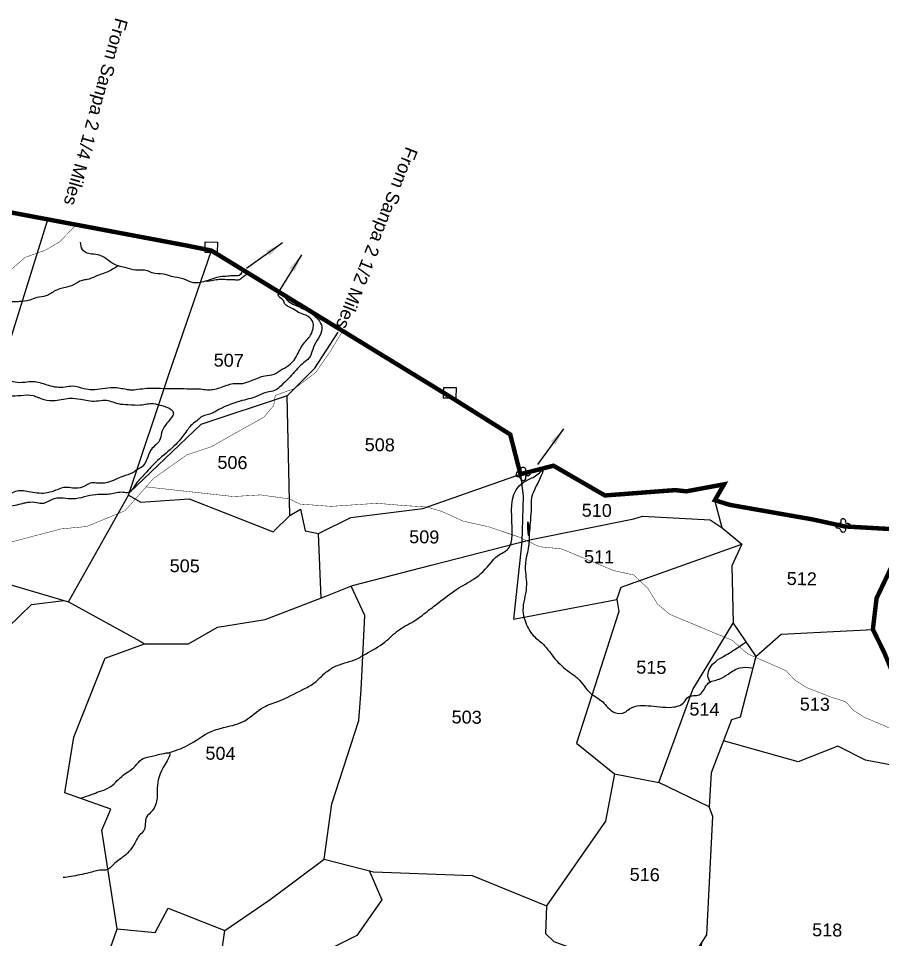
# Model space of a CAD drawing. Header units: feet. Extents: x 751091 to 766702, y 1607162 to 1618807.
# Drawn here: x 762484 to 764436, y 1611923 to 1614003 of the extents above; entities that cross this region are included whole.
import ezdxf
from ezdxf.enums import TextEntityAlignment as Align

# ---------------------------------------------------------------- set-up
doc = ezdxf.new("R2010")
doc.units = ezdxf.units.FT
doc.header["$LTSCALE"] = 15
doc.header["$MEASUREMENT"] = 0
doc.linetypes.add('HIDDEN2', pattern=[0.1875, 0.125, -0.0625])
for name, color, linetype in [('PLOT', 7, 'Continuous'), ('PLOT NO', 7, 'Continuous'), ('ROADS', 6, 'Continuous'), ('TANKS-STREAM', 4, 'Continuous'), ('VILLAGE STONES', 240, 'Continuous')]:
    doc.layers.add(name, color=color, linetype=linetype)
doc.layers.add('VILLAGE BOUNDRY', color=5, linetype='HIDDEN2', lineweight=100)
doc.styles.get("Standard").update_dxf_attribs({"font": 'arial.ttf'})
doc.dimstyles.get("Standard").update_dxf_attribs({"dimtxt": 0.18, "dimasz": 40, "dimexe": 0.18, "dimexo": 0.0625, "dimgap": 0.09, "dimtad": 0, "dimtih": 1, "dimtoh": 1, "dimdec": 4, "dimzin": 0, "dimdsep": 46, "dimtxsty": 'Standard', "dimcen": 0.09, "dimadec": 0, "dimazin": 0, "dimtfac": 1, "dimtdec": 4, "dimtofl": 0, "dimtmove": 0, "dimatfit": 3, "dimfxl": 1, "dimtolj": 1, "dimtzin": 0, "dimarcsym": 0})

msp = doc.modelspace()

# ---------------------------------------------------------------- linework, layer by layer
at = {"layer": 'PLOT'}
for points in [[(762000.2, 1613309.6), (762186.6, 1613287.1), (762458.4, 1613254.3), (762550.1, 1613549.5)], [(762596.5, 1612685.6), (762732.1, 1612926.4), (762824.1, 1613201.5), (762919.5, 1613479.1)], [(762732.1, 1612926.4), (762760, 1612910.7), (762869.6, 1612918), (763022.9, 1612857.9), (763059.3, 1612843.5), (763096.5, 1612880.8), (763090.8, 1613151.2), (763153.7, 1613213.3), (763206, 1613294.5)], [(763090.8, 1613151.2), (762895.4, 1613086.1), (762734.2, 1612932.6)], [(761809, 1612985.4), (761816.8, 1612973.4), (761809.5, 1612942.8), (761808.4, 1612917.2), (761841.1, 1612894.6), (761907.4, 1612872), (761983.1, 1612876.9), (762117.5, 1612836), (762299.9, 1612773.1), (762596.5, 1612685.6), (762758.4, 1612596.5), (762768.3, 1612591.1), (762868.2, 1612590.5), (762933.6, 1612628.3), (763040.8, 1612645.5), (763177.9, 1612698.3), (763238.4, 1612722.4), (763416.1, 1612768.3), (763642.1, 1612826.8), (763873.9, 1612873.2), (763893.5, 1612879.3), (764046.4, 1612871.1), (764073.7, 1612853), (764057.4, 1612915.2)], [(763096.5, 1612880.8), (763121.3, 1612895.2), (763131.7, 1612845.8), (763161.8, 1612840.1), (763235, 1612876.1), (763397.2, 1612896.7), (763618, 1612973.9), (763624.2, 1612924.2), (763620.9, 1612821.3), (763602.5, 1612646.7), (763836.1, 1612690.6), (763845.4, 1612718.7), (764118.2, 1612816)], [(764073.7, 1612853), (764118.2, 1612816), (764095.5, 1612766.7), (764098.7, 1612637.7), (764149.8, 1612562.3), (764207.3, 1612612.5), (764414.4, 1612623.4)], [(763167.7, 1612694.3), (763161.8, 1612840.1)], [(762706.5, 1611947.2), (762792.8, 1611939), (762821.8, 1611993.7), (762950.1, 1611943.1), (763052.5, 1612013.4), (763174.3, 1612104.4), (763192, 1612229.4), (763252.8, 1612417.6), (763258.2, 1612486.8), (763266.1, 1612654.9), (763235.6, 1612721.3)], [(762050.8, 1611831.7), (762117.1, 1612245.1), (762171.3, 1612346.9), (762317.8, 1612488.8), (762357.2, 1612509.2), (762407.2, 1612577.4), (762513.1, 1612679.4), (762586, 1612688.7)], [(763836.1, 1612690.6), (763840.5, 1612663.9), (763744.4, 1612366.3), (763830.2, 1612297), (763930.4, 1612277.7), (764007.9, 1612487.4), (764098.7, 1612637.7)], [(762522, 1611792.9), (762596.1, 1611838.3), (762628.7, 1611804.8), (762653.5, 1611839.6), (762686.2, 1611834.2), (762684.2, 1611882.2), (762706.5, 1611947.2), (762671.9, 1612170.3), (762692.3, 1612217.2), (762588.2, 1612253.9), (762609.1, 1612380.1), (762679.2, 1612558.3), (762768.3, 1612591.1)], [(764149.8, 1612562.3), (764114.4, 1612425.4), (764095.1, 1612419.5), (764049.3, 1612299.3), (764044.8, 1612222.3), (763930.4, 1612277.7)], [(764027.3, 1611915.7), (764011.3, 1611813.8), (763991.3, 1611647.3), (763981.9, 1611547.9), (764069.1, 1611572.7), (764196.5, 1611604.9), (764361.8, 1611646.7), (764523.5, 1611630.7), (764596.9, 1611617.9), (764627.2, 1611681.5), (764667.1, 1611774.5), (764699.1, 1611849.1), (764742.6, 1611953.9), (764777.3, 1612037.6), (764557.5, 1612159.8), (764579.2, 1612260.1), (764594.5, 1612331.1), (764532.3, 1612351), (764480.3, 1612312.2), (764397.8, 1612327.7), (764335.4, 1612359.6), (764245.9, 1612324.1), (764076.8, 1612371.4)], [(763830.2, 1612297), (763810.3, 1612190.5), (763676.8, 1611999.2), (763674.8, 1611936.6), (763693.3, 1611918.7), (763765.6, 1611892.4), (764015.5, 1611897.7), (764039.1, 1611933.6), (764052.8, 1612200.7), (764044.8, 1612222.3)], [(763174.3, 1612104.4), (763286.1, 1612076.1), (763508.9, 1612067.8), (763676.8, 1611999.2)], [(763275.8, 1612078.7), (763305, 1612012.9), (763248.6, 1611931.7), (763175.6, 1611896), (763210.1, 1611872.9), (763092.2, 1611678.3), (763077.2, 1611532.4), (763070.7, 1611532.3), (763024.8, 1611576.7), (763034.3, 1611646.4), (762933.8, 1611832), (762950.1, 1611943.1)]]:
    msp.add_lwpolyline(points, dxfattribs=at)
at = {"layer": 'ROADS', "linetype": 'HIDDEN2', "ltscale": 10, "const_width": 1}
for points in [[(762465.4, 1613434.3), (762498.5, 1613463.6), (762544.5, 1613480), (762576.4, 1613498.5), (762597.1, 1613519.6), (762614.5, 1613537.3)], [(761892.5, 1612713.3), (761933.5, 1612713.8), (761988.3, 1612714.4), (762063.9, 1612726.6), (762198.2, 1612760.3), (762358.9, 1612792), (762489.2, 1612826.5), (762579.2, 1612850.3), (762637.9, 1612855.8), (762676.9, 1612871.9), (762724.6, 1612891.6), (762788.4, 1612963.9), (762864, 1613017.6), (762919.7, 1613036.1), (762969.8, 1613064.4), (763038.2, 1613102.8), (763060.5, 1613129), (763063.8, 1613151.9), (763107.2, 1613167.3), (763155.4, 1613203.8), (763188.3, 1613251.6), (763216.3, 1613297.4)], [(762772, 1612945.3), (762878.8, 1612933.5), (762969.1, 1612923.5), (763030.6, 1612927.2), (763095.7, 1612918.1), (763119.5, 1612906.5), (763190, 1612901.3), (763293.8, 1612908.2), (763355, 1612903.1), (763406.3, 1612899.9), (763441.7, 1612889.4), (763488.2, 1612867.9), (763543.5, 1612855.9), (763614.7, 1612832.1), (763660.3, 1612810.2), (763710.9, 1612805.3), (763740.9, 1612792.8), (763785.2, 1612774.4), (763809.8, 1612764.2), (763828.8, 1612756.3), (763874, 1612746.3), (763905.3, 1612717), (763928, 1612680.5), (763955.5, 1612657.4), (764010.9, 1612634.3), (764096.4, 1612598.8), (764131.8, 1612567.9), (764155.8, 1612557.4), (764218.6, 1612529.9), (764237.8, 1612509.2), (764265.4, 1612491.7), (764296.4, 1612479.7), (764319.2, 1612470.8), (764353.2, 1612459.9), (764370.5, 1612440.6), (764394.9, 1612425), (764464.4, 1612395.5)]]:
    msp.add_lwpolyline(points, dxfattribs=at)
at = {"layer": 'TANKS-STREAM'}
for points in [[(762909.4, 1613410.8), (762879.5, 1613406.5), (762855.8, 1613415), (762829.5, 1613420.6), (762811.4, 1613425.6), (762785.9, 1613428.5), (762775.1, 1613433.4), (762748.3, 1613435.1), (762727.2, 1613439.7), (762700, 1613448.3), (762663.8, 1613469.7), (762643, 1613472.1), (762628, 1613481.4), (762623.9, 1613497.9)], [(762708.4, 1613444), (762684, 1613430.5), (762657.5, 1613420.5), (762638.8, 1613413.4), (762627.5, 1613411.8), (762608.3, 1613401.7), (762593.1, 1613396.7), (762567.4, 1613388.5), (762545.6, 1613376.7), (762525.2, 1613373.1), (762509.2, 1613367.2), (762485.7, 1613363.7), (762474.2, 1613363.2), (762431.4, 1613365.5), (762400.1, 1613353.9), (762360.7, 1613348.4), (762330.7, 1613341.5), (762316, 1613342.5), (762294.7, 1613338.5), (762268.7, 1613336.3), (762226.4, 1613339.5), (762180.4, 1613333.6)], [(762991.1, 1613437.3), (762982.3, 1613422.7), (762969.7, 1613422.1), (762956.7, 1613420.9), (762939.8, 1613419.9), (762922.9, 1613415.4), (762908.5, 1613410), (762930.6, 1613413.5), (762937.1, 1613414.3), (762946.6, 1613414.2), (762960.9, 1613414), (762971.7, 1613413.4), (762980.4, 1613412.8), (762990, 1613418.7), (763004.4, 1613429.8)], [(761207.4, 1613207), (761240.5, 1613210.6), (761274.2, 1613212.1), (761316.7, 1613206.4), (761350, 1613201.2), (761363.3, 1613200), (761371.7, 1613226.6), (761374.8, 1613245.9), (761382.8, 1613252.8), (761392.7, 1613250.7), (761410.6, 1613241.9), (761425.4, 1613229.9), (761444.6, 1613216.3), (761494.1, 1613193.3), (761529, 1613186.5), (761563.7, 1613193.9), (761577.5, 1613202.6), (761594.7, 1613206.2), (761613.5, 1613211.7), (761625.1, 1613217.2), (761644.2, 1613222.7), (761655.4, 1613228.2), (761677.8, 1613236.2), (761749.4, 1613249.5), (761767.6, 1613257.2), (761809, 1613261.7), (761856.6, 1613257.9), (761871.8, 1613253.9), (761885.7, 1613248.3), (761898.7, 1613245.9), (761907.3, 1613243.8), (761925.9, 1613236.3), (761936.6, 1613229.8), (761961.9, 1613221.8), (761976.2, 1613215.2), (762028.7, 1613207.4), (762054.1, 1613201.4), (762095.7, 1613198.3), (762144.2, 1613190.9), (762153.4, 1613187.9), (762181.1, 1613190.4), (762200.8, 1613193), (762225.3, 1613192.3), (762276.6, 1613203), (762292.1, 1613199.6), (762355.2, 1613201.3), (762376.8, 1613199.4), (762394.2, 1613194.4), (762416.8, 1613196.9), (762447.9, 1613194.6), (762462.1, 1613187.1), (762480.8, 1613181.7), (762503.4, 1613182.7), (762520.6, 1613183.4), (762551.3, 1613174.7), (762588.9, 1613171.3), (762605.5, 1613173.3), (762631.8, 1613167.5), (762650.8, 1613165), (762672.8, 1613167.3), (762698.5, 1613170.1), (762727.7, 1613165.8), (762735.3, 1613164.8), (762753.2, 1613165.8), (762773.9, 1613168.1), (762804.5, 1613167.9), (762845.2, 1613167.4), (762870.6, 1613167), (762895.1, 1613166.4), (762910.3, 1613164.6), (762923.1, 1613165.3), (762954.3, 1613174.7), (762969, 1613178.7), (762983, 1613178.5), (763040.6, 1613196.1), (763061.4, 1613199.9), (763079.9, 1613210.8), (763097.9, 1613222.3), (763108.9, 1613235.4), (763126.5, 1613266.5), (763143.7, 1613288.2), (763149.3, 1613303), (763149.5, 1613315.4), (763138.2, 1613330.2), (763118, 1613338.7), (763103.5, 1613347.8), (763083.7, 1613362.1), (763082.4, 1613366.3), (763071.9, 1613375.4), (763071.4, 1613385.8)], [(763082.7, 1613378.8), (763094.1, 1613364), (763109.3, 1613355.8), (763121.5, 1613350.2), (763148, 1613335.4), (763159.7, 1613324.9), (763167.1, 1613313.9), (763169.3, 1613302.3), (763150.3, 1613261.1), (763142.7, 1613240), (763135.2, 1613231.3), (763120.9, 1613219.3), (763107.7, 1613205.3), (763077.4, 1613173.9), (763062.2, 1613162.8), (763046.3, 1613159.6), (763022.7, 1613150.1), (762984.4, 1613139), (762930.4, 1613116.3), (762921.7, 1613111.6), (762898.5, 1613104.3), (762889, 1613096.5), (762876, 1613086.2), (762866.8, 1613075.7), (762846.7, 1613049.4), (762830.9, 1613033.3), (762793.1, 1613000.3), (762767, 1612972.4), (762746.5, 1612948.3), (762731.6, 1612932.3), (762720.2, 1612932.9), (762691.1, 1612929.1), (762677.9, 1612927.8), (762658.2, 1612927.7), (762606.3, 1612918), (762564.6, 1612918.6), (762545.8, 1612909.8), (762538.5, 1612907.5), (762525.2, 1612909.5), (762504.1, 1612909.7), (762493.2, 1612907.5), (762458.7, 1612901.3), (762449.6, 1612902.7), (762416.5, 1612908.6), (762398.9, 1612902.2), (762358.3, 1612892.5), (762328.7, 1612894.7), (762306.6, 1612886.5), (762282.8, 1612881.8), (762255.9, 1612876.2), (762236, 1612872.9), (762210.2, 1612838.5), (762188.8, 1612814.2), (762175.8, 1612780.9), (762163.9, 1612766.2), (762154.5, 1612753), (762146.7, 1612741.8), (762140.4, 1612722), (762137.1, 1612718.8), (762113.1, 1612682.7), (762098.2, 1612659.7), (762082.9, 1612652.5), (762072.6, 1612636.6), (762063.5, 1612627.2), (762052.3, 1612616.4), (762034.4, 1612591.8), (762013.4, 1612583.5), (761998, 1612562.3), (761986.5, 1612551.8), (761963.7, 1612539.3), (761950.3, 1612533.9), (761941.9, 1612532.2), (761920.6, 1612517.8), (761912.7, 1612506.7), (761908.4, 1612495.4), (761907.3, 1612487.1), (761906.6, 1612475.3), (761911.1, 1612458.3), (761908.8, 1612420.7), (761894.6, 1612383.7), (761886.2, 1612359.2), (761884, 1612329.5), (761888.3, 1612318.2), (761895.2, 1612306.6), (761904.2, 1612287.4), (761910, 1612276.3), (761913.1, 1612267.1), (761917.6, 1612247.7), (761918.1, 1612217), (761919.5, 1612190.5), (761916.9, 1612174.5), (761913.5, 1612164.7), (761908.5, 1612126.6), (761902, 1612109.1), (761894.9, 1612089.6), (761891.2, 1612079.3), (761886.6, 1612069.9), (761882.8, 1612054.8), (761877.7, 1612036.2), (761877, 1612026.7), (761871.4, 1612007.8), (761868.5, 1611990.9), (761867.5, 1611981.4), (761867.6, 1611970.7), (761870.7, 1611955.2), (761873.2, 1611945.7), (761878, 1611928.4), (761890.7, 1611920.2), (761892.6, 1611908.9), (761887.6, 1611890.3), (761874.3, 1611875.9), (761857.1, 1611858.6), (761852.6, 1611855.4), (761842.4, 1611847.8), (761828.5, 1611831.4), (761810.7, 1611816.2), (761819.6, 1611812.5), (761826.7, 1611811.2), (761846.8, 1611819.3), (761863.5, 1611847.3), (761869.6, 1611855.8), (761877.7, 1611866.1), (761885.3, 1611877.5), (761892.1, 1611889.9), (761898.7, 1611900.5), (761905.2, 1611913.5), (761901.6, 1611932.4), (761887.7, 1611961.4), (761888.4, 1611971.2), (761894.6, 1612002.3), (761896.3, 1612017.4), (761901.3, 1612035.9), (761902, 1612057.2), (761910, 1612082.8), (761913.5, 1612096), (761922, 1612125.8), (761929.4, 1612173.9), (761934.3, 1612186.7), (761935.6, 1612209), (761933.1, 1612236.6), (761933.3, 1612250.3), (761935.6, 1612278.5), (761942.1, 1612301.7), (761941.6, 1612335), (761941.9, 1612353), (761949.2, 1612364.8), (761955.5, 1612373.2), (761962.3, 1612383.1)], [(761478.5, 1613173.4), (761498, 1613175.9), (761513.6, 1613176.5), (761532.5, 1613176.8), (761553.7, 1613178.2), (761562, 1613181.1), (761571.6, 1613185.7), (761582.2, 1613191.4), (761607.6, 1613197.4), (761627.4, 1613202.7), (761639.9, 1613210.9), (761670.1, 1613221.3), (761687.7, 1613226.9), (761707.2, 1613230.2), (761746.5, 1613235), (761769.7, 1613242.4), (761799.4, 1613245.6), (761829.5, 1613246.6), (761840.9, 1613246.4), (761854.8, 1613245.7), (761883, 1613234.2), (761923.8, 1613216.4), (761947, 1613204.9), (761965.5, 1613198.3), (761992.1, 1613195.7), (762026.7, 1613185.2), (762043.6, 1613179.4), (762056.7, 1613178.4), (762070.6, 1613177.6), (762097.5, 1613174.2), (762140.7, 1613166.6), (762185.7, 1613165.4), (762211.6, 1613167), (762237.1, 1613164.7), (762262.4, 1613163.8), (762274.1, 1613166.9), (762290, 1613168.9), (762311.7, 1613168.6), (762320.9, 1613173.2), (762330.1, 1613175), (762342.9, 1613173.8), (762369.1, 1613168.9), (762394, 1613163.9), (762434, 1613160.2), (762455.4, 1613155.5), (762464.2, 1613152.3), (762488.7, 1613152), (762516.8, 1613151.6), (762527.8, 1613147.5), (762533.9, 1613145), (762561.6, 1613140.4), (762599.1, 1613145.4), (762624.4, 1613143.4), (762641, 1613140.1), (762659.6, 1613139.3), (762679.4, 1613141.2), (762693, 1613138.5), (762709, 1613133.3), (762731.5, 1613131.3), (762759.6, 1613130.4), (762788.2, 1613133.6), (762807.5, 1613128.8), (762819.2, 1613125.4), (762833.7, 1613111.8), (762829.4, 1613101.9), (762806.7, 1613067.1), (762802.5, 1613049.9), (762793.8, 1613040.1), (762783.9, 1613030.2), (762778.5, 1613020), (762769.8, 1612999.2), (762763.6, 1612991.5), (762751.6, 1612983.9), (762741.5, 1612977.1), (762719.4, 1612969), (762703.2, 1612962.1), (762684.7, 1612955.1), (762660, 1612954), (762646, 1612953.7), (762637.2, 1612949.2), (762617.9, 1612942.3), (762586.2, 1612943.6), (762570.9, 1612938.8), (762544.9, 1612931.1), (762506.6, 1612934.4), (762476.9, 1612934.8), (762463.4, 1612929.5), (762442.3, 1612927.5), (762314.5, 1612917.6), (762285, 1612911.1), (762262, 1612901.4), (762241.1, 1612898.7), (762208.5, 1612892.7), (762177.1, 1612875.9), (762163.7, 1612865.6), (762142.6, 1612853.1), (762123.7, 1612836.5), (762104.7, 1612829.2), (762083.9, 1612828.1), (762060.7, 1612824), (762036.8, 1612820.2), (762011.7, 1612819.4), (761979, 1612821.6), (761953.9, 1612824.7), (761927, 1612832), (761908.5, 1612836.7), (761889.3, 1612839.2), (761834.7, 1612859.2), (761805.7, 1612858.5), (761794, 1612851.5), (761780.8, 1612846.1), (761763, 1612843), (761744.9, 1612841.3), (761735.7, 1612835.9), (761720.6, 1612829.7), (761686.5, 1612827.1), (761662.2, 1612834.4), (761601.5, 1612815.2), (761572.1, 1612797.9), (761556.9, 1612787.5), (761543.7, 1612779.9)], [(762821.1, 1612344), (762866.6, 1612361.6), (762919.2, 1612392.9), (762950.7, 1612402.5), (762994.9, 1612416.9), (763038.3, 1612448), (763071.8, 1612461.4), (763126.2, 1612487.6), (763150.9, 1612501.7), (763170.6, 1612519.6), (763192.9, 1612536.3), (763217.5, 1612546.6), (763244, 1612555), (763268.1, 1612567.8), (763311.4, 1612594.6), (763343.8, 1612622.4), (763381.9, 1612645), (763410.4, 1612666.6), (763433.3, 1612683.9), (763474, 1612714.1), (763513.2, 1612737.4), (763551.6, 1612774.2), (763565.7, 1612789.1), (763590.4, 1612805.7), (763599, 1612833.8), (763599.3, 1612854.5), (763615.1, 1612947.6), (763634.8, 1612961.1), (763658.2, 1612974.6), (763667.1, 1612982.6), (763649.6, 1612938.9), (763643, 1612920.2), (763642.1, 1612897), (763640.4, 1612870), (763636.2, 1612836.1), (763634.7, 1612866), (763637.5, 1612840.2), (763628.9, 1612764.4), (763631.3, 1612717.9), (763623.7, 1612666.1), (763628.4, 1612642.8), (763646.8, 1612609.9), (763669.8, 1612589.5), (763696.3, 1612556.5), (763728.6, 1612527.1), (763747.9, 1612512.4), (763775.7, 1612480), (763803.1, 1612460.2), (763830.4, 1612435.9), (763854.3, 1612436.2), (763860.6, 1612441.2), (763960.4, 1612447.7), (763988.2, 1612459.2), (763997.8, 1612471), (764021.7, 1612475.7), (764035.8, 1612493.1), (764042.2, 1612501.8), (764066.8, 1612510.9), (764087.1, 1612522.5), (764114.3, 1612536.6), (764140.7, 1612536.8)], [(764047.2, 1612502.4), (764041.8, 1612519.4), (764059.2, 1612551.2), (764077.6, 1612562.8), (764109.3, 1612582.5), (764128.4, 1612595.4)], [(762625.9, 1612242.6), (762648.6, 1612250.4), (762666.3, 1612257.1), (762685.9, 1612264.9), (762703.7, 1612278.5), (762717.1, 1612291.5), (762731.7, 1612302), (762748.2, 1612315.5), (762761.6, 1612329.2), (762778.6, 1612335.8), (762807.6, 1612342.3), (762824.6, 1612344), (762814.9, 1612319), (762797.1, 1612264.6), (762796.8, 1612243.3), (762785.7, 1612213.3), (762772.9, 1612199.1), (762766.9, 1612169), (762756.7, 1612157.9), (762748.9, 1612144.8), (762739.9, 1612129.7), (762725.9, 1612114.2), (762697.9, 1612092), (762682.7, 1612080.2), (762671.3, 1612079.8), (762642.3, 1612073.3), (762622.2, 1612069.2), (762602.6, 1612065), (762584.4, 1612062.8)]]:
    msp.add_spline(points, degree=3, dxfattribs=at)
at = {"layer": 'VILLAGE BOUNDRY', "lineweight": -2, "ltscale": 25, "const_width": 10}
msp.add_lwpolyline([(762112.8, 1613631.8), (762864.8, 1613490.2), (762919.5, 1613479.1), (763467.2, 1613143.9), (763594.9, 1613063.7), (763618, 1612973.9), (763692.7, 1612993.1), (763808.9, 1612925.9), (763967.5, 1612938), (763992.7, 1612935.2), (764078.2, 1612951.1), (764057.4, 1612915.2), (764090.9, 1612904.7), (764277.7, 1612871.9), (764350.5, 1612856), (764496, 1612847.7), (764422.8, 1612693.9), (764414.4, 1612623.4), (764439.5, 1612572.6), (764473.3, 1612491.4)], dxfattribs=at)
at = {"layer": 'VILLAGE STONES'}
for points in [[(762905.6, 1613498.7), (762933.3, 1613498.3), (762933, 1613474), (762905.3, 1613474.4)], [(763444.8, 1613170.1), (763472.5, 1613169.7), (763472.2, 1613145.3), (763444.5, 1613145.7)]]:
    msp.add_lwpolyline(points, close=True, dxfattribs=at)
for points in [[(763609.2, 1612973.7), (763610.9, 1612979.1), (763619.2, 1612980.7), (763620.6, 1612989.1), (763628.9, 1612987.4), (763629.3, 1612980.3), (763638.7, 1612978.2), (763636, 1612970.2), (763630.5, 1612970.3), (763628.3, 1612961.1), (763623.5, 1612959), (763620, 1612962.5), (763616.4, 1612967.1), (763608.4, 1612969.7), (763609.3, 1612974)], [(764332.3, 1612857.3), (764334, 1612862.7), (764342.4, 1612864.3), (764343.8, 1612872.7), (764352, 1612871), (764352.5, 1612863.9), (764361.8, 1612861.8), (764359.1, 1612853.8), (764353.6, 1612853.9), (764351.4, 1612844.7), (764346.6, 1612842.6), (764343.1, 1612846.1), (764339.6, 1612850.7), (764331.6, 1612853.3), (764332.4, 1612857.6)]]:
    msp.add_spline(points, degree=3, dxfattribs=at)

# ---------------------------------------------------------------- texts
at = {"layer": 'PLOT'}
for s, p in [('507', (762958.8, 1613231.3)), ('508', (763300.1, 1613040.4)), ('506', (762967.2, 1613000.4)), ('510', (763790.5, 1612892.2)), ('509', (763400.6, 1612832.4)), ('511', (763795.7, 1612787.5)), ('505', (762859.3, 1612767)), ('512', (764253.8, 1612737.9)), ('515', (763913.8, 1612537.7)), ('514', (764033.8, 1612443.1)), ('513', (764283.3, 1612454.5)), ('503', (763496.5, 1612425.3)), ('504', (762940.2, 1612343.4)), ('516', (763898.9, 1612069.7)), ('518', (764311.3, 1611944.6))]:
    msp.add_text(s, height=29.2, rotation=359.196, dxfattribs=at).set_placement(p, align=Align.MIDDLE_CENTER)
at = {"layer": 'PLOT NO', "linetype": 'Continuous'}
for s, rotation, p in [('From Sanpa 2 1/4 Miles', 254.3958, (762703.1, 1614006.6)), ('From Sanpa 2 1/2 Miles', 248.6238, (763359.6, 1613715.8))]:
    msp.add_text(s, height=29.464, rotation=rotation, dxfattribs=at).set_placement(p)

# ---------------------------------------------------------------- leaders
at = {"layer": 'VILLAGE BOUNDRY', "linetype": 'Continuous'}
for points in [[(763080.2, 1613496.2), (762998.8, 1613438.2)], [(763123, 1613469.4), (763070.5, 1613384.3)], [(763715.6, 1613076.3), (763656.4, 1612995.7)]]:
    msp.add_leader(points, dimstyle='Standard', override={"dimgap": 0.09, "dimtad": 0}, dxfattribs=at)

doc.saveas('drawing.dxf')
